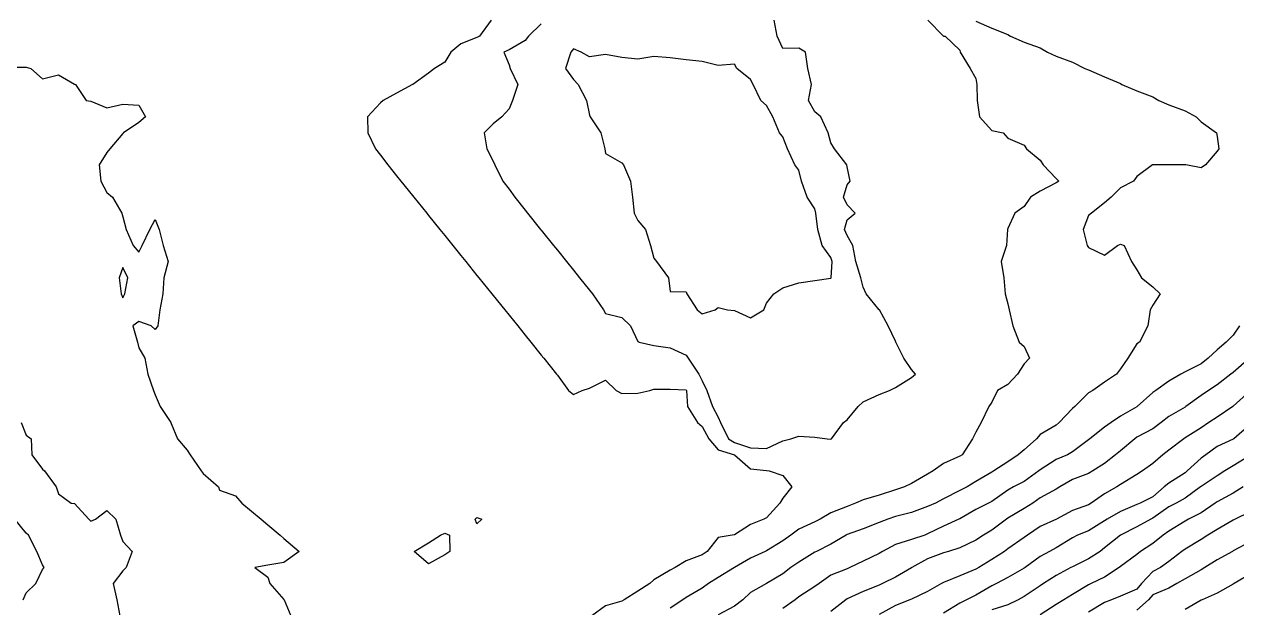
# Model space of a CAD drawing. Header units: metres. Extents: x 2681030 to 2681330, y 1246000 to 1246290.
# Drawn here: x 2681222.69 to 2681260.36, y 1246032 to 1246050.12 of the extents above; entities that cross this region are included whole.
import ezdxf

# ---------------------------------------------------------------- set-up
doc = ezdxf.new("R2010")
doc.units = ezdxf.units.M
doc.layers.add('BASIS_HOEHENLINIEN', color=8, linetype='Continuous')

msp = doc.modelspace()

# ---------------------------------------------------------------- linework, layer by layer
at = {"layer": 'BASIS_HOEHENLINIEN'}
for points in [[(2681237.196, 1246050.25, 441.5), (2681236.835, 1246049.75, 441.5), (2681236.75, 1246049.71, 441.5), (2681236.25, 1246049.511, 441.5), (2681235.937, 1246049.25, 441.5), (2681235.75, 1246048.941, 441.5), (2681235.436, 1246048.75, 441.5), (2681235.25, 1246048.6, 441.5), (2681234.761, 1246048.25, 441.5), (2681234.75, 1246048.244, 441.5), (2681234.25, 1246047.975, 441.5), (2681233.833, 1246047.75, 441.5), (2681233.75, 1246047.681, 441.5), (2681233.349, 1246047.25, 441.5), (2681233.36, 1246046.75, 441.5), (2681233.594, 1246046.25, 441.5), (2681233.75, 1246046.054, 441.5), (2681233.981, 1246045.75, 441.5), (2681234.25, 1246045.417, 441.5), (2681234.385, 1246045.25, 441.5), (2681234.75, 1246044.798, 441.5), (2681234.788, 1246044.75, 441.5), (2681235.192, 1246044.25, 441.5), (2681235.25, 1246044.178, 441.5), (2681235.595, 1246043.75, 441.5), (2681235.75, 1246043.559, 441.5), (2681235.999, 1246043.25, 441.5), (2681236.25, 1246042.939, 441.5), (2681236.403, 1246042.75, 441.5), (2681236.75, 1246042.319, 441.5), (2681236.806, 1246042.25, 441.5), (2681237.21, 1246041.75, 441.5), (2681237.25, 1246041.7, 441.5), (2681237.613, 1246041.25, 441.5), (2681237.75, 1246041.081, 441.5), (2681238.017, 1246040.75, 441.5), (2681238.25, 1246040.461, 441.5), (2681238.42, 1246040.25, 441.5), (2681238.75, 1246039.842, 441.5), (2681238.824, 1246039.75, 441.5), (2681239.227, 1246039.25, 441.5), (2681239.25, 1246039.222, 441.5), (2681239.599, 1246038.75, 441.5), (2681239.75, 1246038.622, 441.5), (2681240.025, 1246038.75, 441.5), (2681240.25, 1246038.816, 441.5), (2681240.75, 1246039.069, 441.5), (2681241.075, 1246038.75, 441.5), (2681241.25, 1246038.656, 441.5), (2681241.75, 1246038.665, 441.5), (2681242.122, 1246038.75, 441.5), (2681242.25, 1246038.783, 441.5), (2681242.75, 1246038.787, 441.5), (2681243.25, 1246038.771, 441.5), (2681243.262, 1246038.75, 441.5), (2681243.288, 1246038.25, 441.5), (2681243.602, 1246037.75, 441.5), (2681243.75, 1246037.626, 441.5), (2681243.952, 1246037.25, 441.5), (2681244.25, 1246036.905, 441.5), (2681244.75, 1246036.751, 441.5), (2681244.753, 1246036.75, 441.5), (2681245.25, 1246036.318, 441.5), (2681245.75, 1246036.257, 441.5), (2681245.832, 1246036.25, 441.5), (2681246.25, 1246036.104, 441.5), (2681246.53, 1246035.75, 441.5), (2681246.25, 1246035.406, 441.5), (2681246.165, 1246035.25, 441.5), (2681245.75, 1246034.789, 441.5), (2681245.668, 1246034.75, 441.5), (2681245.25, 1246034.582, 441.5), (2681244.75, 1246034.259, 441.5), (2681244.681, 1246034.25, 441.5), (2681244.25, 1246034.185, 441.5), (2681243.904, 1246033.75, 441.5), (2681243.75, 1246033.642, 441.5), (2681243.25, 1246033.453, 441.5), (2681242.906, 1246033.25, 441.5), (2681242.75, 1246033.166, 441.5), (2681242.25, 1246032.867, 441.5), (2681242.121, 1246032.75, 441.5), (2681241.75, 1246032.512, 441.5), (2681241.323, 1246032.25, 441.5), (2681241.25, 1246032.204, 441.5), (2681240.75, 1246032.055, 441.5), (2681240.318, 1246031.75, 441.5)], [(2681238.75, 1246050.131, 441), (2681238.354, 1246049.75, 441), (2681238.25, 1246049.618, 441), (2681237.75, 1246049.328, 441), (2681237.583, 1246049.25, 441), (2681237.75, 1246048.856, 441), (2681237.785, 1246048.75, 441), (2681238.018, 1246048.25, 441), (2681237.857, 1246047.75, 441), (2681237.75, 1246047.491, 441), (2681237.521, 1246047.25, 441), (2681237.25, 1246047.031, 441), (2681236.976, 1246046.75, 441), (2681237.061, 1246046.25, 441), (2681237.25, 1246045.869, 441), (2681237.309, 1246045.75, 441), (2681237.558, 1246045.25, 441), (2681237.75, 1246044.999, 441), (2681237.923, 1246044.75, 441), (2681238.25, 1246044.344, 441), (2681238.326, 1246044.25, 441), (2681238.73, 1246043.75, 441), (2681238.75, 1246043.725, 441), (2681239.133, 1246043.25, 441), (2681239.25, 1246043.105, 441), (2681239.537, 1246042.75, 441), (2681239.75, 1246042.486, 441), (2681239.94, 1246042.25, 441), (2681240.25, 1246041.866, 441), (2681240.339, 1246041.75, 441), (2681240.68, 1246041.25, 441), (2681240.75, 1246041.137, 441), (2681241.25, 1246041.014, 441), (2681241.526, 1246040.75, 441), (2681241.75, 1246040.271, 441), (2681241.786, 1246040.25, 441), (2681242.25, 1246040.148, 441), (2681242.75, 1246040.074, 441), (2681243.25, 1246039.841, 441), (2681243.309, 1246039.75, 441), (2681243.643, 1246039.25, 441), (2681243.75, 1246039.048, 441), (2681243.889, 1246038.75, 441), (2681244.071, 1246038.25, 441), (2681244.25, 1246037.922, 441), (2681244.321, 1246037.75, 441), (2681244.562, 1246037.25, 441), (2681244.75, 1246037.134, 441), (2681245.25, 1246036.97, 441), (2681245.75, 1246036.948, 441), (2681246.25, 1246037.183, 441), (2681246.504, 1246037.25, 441), (2681246.75, 1246037.333, 441), (2681247.25, 1246037.297, 441), (2681247.633, 1246037.25, 441), (2681247.75, 1246037.235, 441), (2681247.764, 1246037.25, 441), (2681248.136, 1246037.75, 441), (2681248.25, 1246037.832, 441), (2681248.592, 1246038.25, 441), (2681248.75, 1246038.399, 441), (2681249.25, 1246038.627, 441), (2681249.569, 1246038.75, 441), (2681249.75, 1246038.843, 441), (2681250.25, 1246039.151, 441), (2681250.378, 1246039.25, 441), (2681250.25, 1246039.399, 441), (2681250.018, 1246039.75, 441), (2681249.768, 1246040.25, 441), (2681249.75, 1246040.274, 441), (2681249.527, 1246040.75, 441), (2681249.253, 1246041.25, 441), (2681249.25, 1246041.254, 441), (2681248.842, 1246041.75, 441), (2681248.75, 1246041.96, 441), (2681248.676, 1246042.25, 441), (2681248.527, 1246042.75, 441), (2681248.431, 1246043.25, 441), (2681248.25, 1246043.558, 441), (2681248.175, 1246043.75, 441), (2681248.25, 1246044.046, 441), (2681248.504, 1246044.25, 441), (2681248.25, 1246044.515, 441), (2681248.135, 1246044.75, 441), (2681248.25, 1246045.133, 441), (2681248.347, 1246045.25, 441), (2681248.25, 1246045.695, 441), (2681248.239, 1246045.75, 441), (2681247.862, 1246046.25, 441), (2681247.75, 1246046.438, 441), (2681247.666, 1246046.75, 441), (2681247.439, 1246047.25, 441), (2681247.25, 1246047.405, 441), (2681247.051, 1246047.75, 441), (2681247.147, 1246048.25, 441), (2681247.032, 1246048.75, 441), (2681246.96, 1246049.25, 441), (2681246.75, 1246049.379, 441), (2681246.25, 1246049.363, 441), (2681246.077, 1246049.75, 441), (2681245.981, 1246050.25, 441)], [(2681250.757, 1246050.25, 441), (2681251.25, 1246049.754, 441), (2681251.294, 1246049.75, 441), (2681251.75, 1246049.311, 441), (2681251.765, 1246049.25, 441), (2681252.074, 1246048.75, 441), (2681252.25, 1246048.436, 441), (2681252.285, 1246048.25, 441), (2681252.288, 1246047.75, 441), (2681252.369, 1246047.25, 441), (2681252.75, 1246046.823, 441), (2681253.097, 1246046.75, 441), (2681253.25, 1246046.578, 441), (2681253.75, 1246046.364, 441), (2681253.825, 1246046.25, 441), (2681254.25, 1246045.904, 441), (2681254.339, 1246045.75, 441), (2681254.75, 1246045.325, 441), (2681254.825, 1246045.25, 441), (2681254.75, 1246045.199, 441), (2681254.25, 1246044.941, 441), (2681253.946, 1246044.75, 441), (2681253.75, 1246044.457, 441), (2681253.462, 1246044.25, 441), (2681253.25, 1246043.781, 441), (2681253.235, 1246043.75, 441), (2681253.199, 1246043.25, 441), (2681253.037, 1246042.75, 441), (2681253.116, 1246042.25, 441), (2681253.167, 1246041.75, 441), (2681253.25, 1246041.44, 441), (2681253.282, 1246041.25, 441), (2681253.398, 1246040.75, 441), (2681253.602, 1246040.25, 441), (2681253.75, 1246040.112, 441), (2681253.913, 1246039.75, 441), (2681253.75, 1246039.577, 441), (2681253.549, 1246039.25, 441), (2681253.25, 1246038.929, 441), (2681252.92, 1246038.75, 441), (2681252.75, 1246038.38, 441), (2681252.659, 1246038.25, 441), (2681252.415, 1246037.75, 441), (2681252.25, 1246037.45, 441), (2681252.147, 1246037.25, 441), (2681251.824, 1246036.75, 441), (2681251.75, 1246036.703, 441), (2681251.25, 1246036.483, 441), (2681250.927, 1246036.25, 441), (2681250.75, 1246036.149, 441), (2681250.25, 1246035.863, 441), (2681250.036, 1246035.75, 441), (2681249.75, 1246035.663, 441), (2681249.25, 1246035.499, 441), (2681248.75, 1246035.351, 441), (2681248.513, 1246035.25, 441), (2681248.25, 1246035.146, 441), (2681247.75, 1246034.947, 441), (2681247.416, 1246034.75, 441), (2681247.25, 1246034.667, 441), (2681246.75, 1246034.439, 441), (2681246.504, 1246034.25, 441), (2681246.25, 1246034.077, 441), (2681245.75, 1246033.768, 441), (2681245.71, 1246033.75, 441), (2681245.25, 1246033.537, 441), (2681244.753, 1246033.25, 441), (2681244.75, 1246033.247, 441), (2681244.25, 1246032.944, 441), (2681243.945, 1246032.75, 441), (2681243.75, 1246032.611, 441), (2681243.25, 1246032.313, 441), (2681243.152, 1246032.25, 441), (2681242.75, 1246031.982, 441)], [(2681252.25, 1246050.217, 440.5), (2681252.75, 1246050.001, 440.5), (2681253.25, 1246049.806, 440.5), (2681253.327, 1246049.75, 440.5), (2681253.75, 1246049.567, 440.5), (2681254.25, 1246049.388, 440.5), (2681254.481, 1246049.25, 440.5), (2681254.75, 1246049.133, 440.5), (2681255.25, 1246048.947, 440.5), (2681255.634, 1246048.75, 440.5), (2681255.75, 1246048.7, 440.5), (2681256.25, 1246048.492, 440.5), (2681256.75, 1246048.278, 440.5), (2681256.787, 1246048.25, 440.5), (2681257.25, 1246048.049, 440.5), (2681257.75, 1246047.869, 440.5), (2681257.94, 1246047.75, 440.5), (2681258.25, 1246047.616, 440.5), (2681258.75, 1246047.433, 440.5), (2681259.093, 1246047.25, 440.5), (2681259.25, 1246047.094, 440.5), (2681259.727, 1246046.75, 440.5), (2681259.75, 1246046.631, 440.5), (2681259.804, 1246046.25, 440.5), (2681259.75, 1246046.183, 440.5), (2681259.391, 1246045.75, 440.5), (2681259.25, 1246045.656, 440.5), (2681258.778, 1246045.75, 440.5), (2681258.75, 1246045.755, 440.5), (2681258.25, 1246045.754, 440.5), (2681257.75, 1246045.754, 440.5), (2681257.735, 1246045.75, 440.5), (2681257.25, 1246045.387, 440.5), (2681257.153, 1246045.25, 440.5), (2681256.75, 1246045.037, 440.5), (2681256.455, 1246044.75, 440.5), (2681256.25, 1246044.578, 440.5), (2681255.843, 1246044.25, 440.5), (2681255.75, 1246044.177, 440.5), (2681255.582, 1246043.75, 440.5), (2681255.705, 1246043.25, 440.5), (2681255.75, 1246043.185, 440.5), (2681256.25, 1246042.952, 440.5), (2681256.654, 1246043.25, 440.5), (2681256.75, 1246043.294, 440.5), (2681256.864, 1246043.25, 440.5), (2681257.089, 1246042.75, 440.5), (2681257.25, 1246042.497, 440.5), (2681257.397, 1246042.25, 440.5), (2681257.75, 1246041.968, 440.5), (2681257.981, 1246041.75, 440.5), (2681257.75, 1246041.399, 440.5), (2681257.662, 1246041.25, 440.5), (2681257.597, 1246040.75, 440.5), (2681257.338, 1246040.25, 440.5), (2681257.25, 1246040.195, 440.5), (2681256.977, 1246039.75, 440.5), (2681256.75, 1246039.42, 440.5), (2681256.616, 1246039.25, 440.5), (2681256.25, 1246039, 440.5), (2681255.881, 1246038.75, 440.5), (2681255.75, 1246038.677, 440.5), (2681255.322, 1246038.25, 440.5), (2681255.25, 1246038.184, 440.5), (2681254.844, 1246037.75, 440.5), (2681254.75, 1246037.667, 440.5), (2681254.25, 1246037.377, 440.5), (2681254.133, 1246037.25, 440.5), (2681253.75, 1246036.903, 440.5), (2681253.566, 1246036.75, 440.5), (2681253.25, 1246036.53, 440.5), (2681252.808, 1246036.25, 440.5), (2681252.75, 1246036.212, 440.5), (2681252.25, 1246035.918, 440.5), (2681251.98, 1246035.75, 440.5), (2681251.75, 1246035.638, 440.5), (2681251.25, 1246035.381, 440.5), (2681250.997, 1246035.25, 440.5), (2681250.75, 1246035.149, 440.5), (2681250.25, 1246034.958, 440.5), (2681249.75, 1246034.834, 440.5), (2681249.519, 1246034.75, 440.5), (2681249.25, 1246034.652, 440.5), (2681248.75, 1246034.454, 440.5), (2681248.25, 1246034.27, 440.5), (2681248.217, 1246034.25, 440.5), (2681247.75, 1246033.976, 440.5), (2681247.298, 1246033.75, 440.5), (2681247.25, 1246033.722, 440.5), (2681246.75, 1246033.419, 440.5), (2681246.507, 1246033.25, 440.5), (2681246.25, 1246033.053, 440.5), (2681245.75, 1246032.754, 440.5), (2681245.742, 1246032.75, 440.5), (2681245.25, 1246032.478, 440.5), (2681245.014, 1246032.25, 440.5), (2681244.75, 1246032.053, 440.5), (2681244.25, 1246031.78, 440.5)], [(2681245.25, 1246040.998, 440.5), (2681245.662, 1246041.25, 440.5), (2681245.75, 1246041.463, 440.5), (2681245.977, 1246041.75, 440.5), (2681246.25, 1246041.939, 440.5), (2681246.75, 1246042.092, 440.5), (2681247.25, 1246042.164, 440.5), (2681247.75, 1246042.236, 440.5), (2681247.753, 1246042.25, 440.5), (2681247.784, 1246042.75, 440.5), (2681247.75, 1246042.873, 440.5), (2681247.477, 1246043.25, 440.5), (2681247.341, 1246043.75, 440.5), (2681247.282, 1246044.25, 440.5), (2681247.25, 1246044.385, 440.5), (2681247.006, 1246044.75, 440.5), (2681246.836, 1246045.25, 440.5), (2681246.75, 1246045.593, 440.5), (2681246.627, 1246045.75, 440.5), (2681246.399, 1246046.25, 440.5), (2681246.25, 1246046.621, 440.5), (2681246.151, 1246046.75, 440.5), (2681245.939, 1246047.25, 440.5), (2681245.75, 1246047.596, 440.5), (2681245.571, 1246047.75, 440.5), (2681245.332, 1246048.25, 440.5), (2681245.25, 1246048.401, 440.5), (2681244.827, 1246048.75, 440.5), (2681244.75, 1246048.878, 440.5), (2681244.25, 1246048.838, 440.5), (2681243.75, 1246048.96, 440.5), (2681243.25, 1246049.02, 440.5), (2681242.75, 1246049.081, 440.5), (2681242.25, 1246049.118, 440.5), (2681241.75, 1246049.035, 440.5), (2681241.25, 1246049.086, 440.5), (2681240.75, 1246049.179, 440.5), (2681240.25, 1246049.107, 440.5), (2681239.994, 1246049.25, 440.5), (2681239.75, 1246049.354, 440.5), (2681239.667, 1246049.25, 440.5), (2681239.504, 1246048.75, 440.5), (2681239.75, 1246048.404, 440.5), (2681239.9, 1246048.25, 440.5), (2681240.151, 1246047.75, 440.5), (2681240.25, 1246047.3, 440.5), (2681240.273, 1246047.25, 440.5), (2681240.602, 1246046.75, 440.5), (2681240.729, 1246046.25, 440.5), (2681240.75, 1246046.103, 440.5), (2681241.25, 1246045.821, 440.5), (2681241.307, 1246045.75, 440.5), (2681241.518, 1246045.25, 440.5), (2681241.581, 1246044.75, 440.5), (2681241.637, 1246044.25, 440.5), (2681241.75, 1246044.028, 440.5), (2681241.984, 1246043.75, 440.5), (2681242.139, 1246043.25, 440.5), (2681242.25, 1246042.854, 440.5), (2681242.334, 1246042.75, 440.5), (2681242.703, 1246042.25, 440.5), (2681242.75, 1246041.824, 440.5), (2681243.25, 1246041.809, 440.5), (2681243.276, 1246041.75, 440.5), (2681243.592, 1246041.25, 440.5), (2681243.75, 1246041.127, 440.5), (2681244.153, 1246041.25, 440.5), (2681244.25, 1246041.319, 440.5), (2681244.532, 1246041.25, 440.5), (2681244.75, 1246041.23, 440.5), (2681245.25, 1246040.998, 440.5)], [(2681222.25, 1246048.791, 442), (2681222.75, 1246048.786, 442), (2681222.893, 1246048.75, 442), (2681223.25, 1246048.425, 442), (2681223.75, 1246048.548, 442), (2681224.25, 1246048.263, 442), (2681224.275, 1246048.25, 442), (2681224.614, 1246047.75, 442), (2681224.75, 1246047.732, 442), (2681225.25, 1246047.524, 442), (2681225.75, 1246047.641, 442), (2681226.25, 1246047.61, 442), (2681226.453, 1246047.25, 442), (2681226.25, 1246047.073, 442), (2681225.77, 1246046.75, 442), (2681225.75, 1246046.727, 442), (2681225.341, 1246046.25, 442), (2681225.25, 1246046.136, 442), (2681225.015, 1246045.75, 442), (2681225.064, 1246045.25, 442), (2681225.25, 1246044.9, 442), (2681225.423, 1246044.75, 442), (2681225.716, 1246044.25, 442), (2681225.75, 1246044.141, 442), (2681225.856, 1246043.75, 442), (2681226.07, 1246043.25, 442), (2681226.25, 1246043.047, 442), (2681226.35, 1246043.25, 442), (2681226.59, 1246043.75, 442), (2681226.75, 1246044.055, 442), (2681226.875, 1246043.75, 442), (2681227.003, 1246043.25, 442), (2681227.155, 1246042.75, 442), (2681227.021, 1246042.25, 442), (2681226.994, 1246041.75, 442), (2681226.901, 1246041.25, 442), (2681226.836, 1246040.75, 442), (2681226.75, 1246040.644, 442), (2681226.625, 1246040.75, 442), (2681226.25, 1246040.894, 442), (2681226.064, 1246040.75, 442), (2681226.202, 1246040.25, 442), (2681226.25, 1246040.076, 442), (2681226.429, 1246039.75, 442), (2681226.526, 1246039.25, 442), (2681226.698, 1246038.75, 442), (2681226.75, 1246038.615, 442), (2681226.912, 1246038.25, 442), (2681227.244, 1246037.75, 442), (2681227.25, 1246037.725, 442), (2681227.449, 1246037.25, 442), (2681227.75, 1246036.893, 442), (2681227.836, 1246036.75, 442), (2681228.185, 1246036.25, 442), (2681228.25, 1246036.169, 442), (2681228.722, 1246035.75, 442), (2681228.75, 1246035.656, 442), (2681229.25, 1246035.478, 442), (2681229.449, 1246035.25, 442), (2681229.75, 1246034.996, 442), (2681230.042, 1246034.75, 442), (2681230.25, 1246034.575, 442), (2681230.636, 1246034.25, 442), (2681230.75, 1246034.154, 442), (2681231.229, 1246033.75, 442), (2681230.75, 1246033.409, 442), (2681230.25, 1246033.325, 442), (2681229.85, 1246033.25, 442), (2681230.25, 1246032.954, 442), (2681230.316, 1246032.75, 442), (2681230.75, 1246032.256, 442), (2681230.757, 1246032.25, 442), (2681230.973, 1246031.75, 442)], [(2681225.75, 1246041.621, 442), (2681225.807, 1246041.75, 442), (2681225.904, 1246042.25, 442), (2681225.75, 1246042.566, 442), (2681225.633, 1246042.25, 442), (2681225.695, 1246041.75, 442), (2681225.75, 1246041.621, 442)], [(2681260.443, 1246040.75, 440), (2681260.25, 1246040.468, 440), (2681260.031, 1246040.25, 440), (2681259.75, 1246040.012, 440), (2681259.472, 1246039.75, 440), (2681259.25, 1246039.577, 440), (2681258.75, 1246039.329, 440), (2681258.617, 1246039.25, 440), (2681258.25, 1246039.037, 440), (2681257.844, 1246038.75, 440), (2681257.75, 1246038.686, 440), (2681257.266, 1246038.25, 440), (2681257.25, 1246038.238, 440), (2681256.75, 1246037.951, 440), (2681256.456, 1246037.75, 440), (2681256.25, 1246037.609, 440), (2681255.797, 1246037.25, 440), (2681255.75, 1246037.21, 440), (2681255.25, 1246036.837, 440), (2681255.096, 1246036.75, 440), (2681254.75, 1246036.601, 440), (2681254.25, 1246036.285, 440), (2681254.204, 1246036.25, 440), (2681253.75, 1246035.919, 440), (2681253.423, 1246035.75, 440), (2681253.25, 1246035.654, 440), (2681252.75, 1246035.302, 440), (2681252.641, 1246035.25, 440), (2681252.25, 1246035.055, 440), (2681251.75, 1246034.766, 440), (2681251.723, 1246034.75, 440), (2681251.25, 1246034.534, 440), (2681250.75, 1246034.29, 440), (2681250.664, 1246034.25, 440), (2681250.25, 1246034.124, 440), (2681249.75, 1246033.967, 440), (2681249.348, 1246033.75, 440), (2681249.25, 1246033.682, 440), (2681248.75, 1246033.45, 440), (2681248.337, 1246033.25, 440), (2681248.25, 1246033.208, 440), (2681247.75, 1246033.009, 440), (2681247.381, 1246032.75, 440), (2681247.25, 1246032.655, 440), (2681246.75, 1246032.336, 440), (2681246.636, 1246032.25, 440), (2681246.25, 1246031.975, 440)], [(2681260.749, 1246039.75, 439.5), (2681260.25, 1246039.309, 439.5), (2681260.177, 1246039.25, 439.5), (2681259.75, 1246038.924, 439.5), (2681259.48, 1246038.75, 439.5), (2681259.25, 1246038.59, 439.5), (2681258.779, 1246038.25, 439.5), (2681258.75, 1246038.23, 439.5), (2681258.25, 1246037.936, 439.5), (2681258.008, 1246037.75, 439.5), (2681257.75, 1246037.558, 439.5), (2681257.25, 1246037.298, 439.5), (2681257.193, 1246037.25, 439.5), (2681256.75, 1246036.872, 439.5), (2681256.595, 1246036.75, 439.5), (2681256.25, 1246036.479, 439.5), (2681255.886, 1246036.25, 439.5), (2681255.75, 1246036.167, 439.5), (2681255.25, 1246035.986, 439.5), (2681254.858, 1246035.75, 439.5), (2681254.75, 1246035.679, 439.5), (2681254.25, 1246035.418, 439.5), (2681254.019, 1246035.25, 439.5), (2681253.75, 1246035.083, 439.5), (2681253.25, 1246034.78, 439.5), (2681253.208, 1246034.75, 439.5), (2681252.75, 1246034.413, 439.5), (2681252.485, 1246034.25, 439.5), (2681252.25, 1246034.102, 439.5), (2681251.75, 1246033.865, 439.5), (2681251.404, 1246033.75, 439.5), (2681251.25, 1246033.702, 439.5), (2681250.75, 1246033.523, 439.5), (2681250.266, 1246033.25, 439.5), (2681250.25, 1246033.241, 439.5), (2681249.75, 1246032.947, 439.5), (2681249.353, 1246032.75, 439.5), (2681249.25, 1246032.701, 439.5), (2681248.75, 1246032.507, 439.5), (2681248.25, 1246032.273, 439.5), (2681248.21, 1246032.25, 439.5), (2681247.75, 1246031.884, 439.5)], [(2681260.75, 1246038.711, 439), (2681260.25, 1246038.26, 439), (2681260.237, 1246038.25, 439), (2681259.75, 1246037.922, 439), (2681259.492, 1246037.75, 439), (2681259.25, 1246037.586, 439), (2681258.75, 1246037.273, 439), (2681258.717, 1246037.25, 439), (2681258.25, 1246036.892, 439), (2681258.056, 1246036.75, 439), (2681257.75, 1246036.48, 439), (2681257.434, 1246036.25, 439), (2681257.25, 1246036.139, 439), (2681256.75, 1246035.823, 439), (2681256.627, 1246035.75, 439), (2681256.25, 1246035.538, 439), (2681255.834, 1246035.25, 439), (2681255.75, 1246035.199, 439), (2681255.25, 1246035.024, 439), (2681254.752, 1246034.75, 439), (2681254.75, 1246034.749, 439), (2681254.25, 1246034.52, 439), (2681253.853, 1246034.25, 439), (2681253.75, 1246034.18, 439), (2681253.25, 1246033.827, 439), (2681253.137, 1246033.75, 439), (2681252.75, 1246033.502, 439), (2681252.339, 1246033.25, 439), (2681252.25, 1246033.194, 439), (2681251.75, 1246032.987, 439), (2681251.25, 1246032.787, 439), (2681251.183, 1246032.75, 439), (2681250.75, 1246032.503, 439), (2681250.25, 1246032.267, 439), (2681250.203, 1246032.25, 439), (2681249.75, 1246032.066, 439), (2681249.25, 1246031.788, 439)], [(2681222.594, 1246037.75, 442.5), (2681222.75, 1246037.359, 442.5), (2681222.9, 1246037.25, 442.5), (2681222.919, 1246036.75, 442.5), (2681223.25, 1246036.308, 442.5), (2681223.313, 1246036.25, 442.5), (2681223.679, 1246035.75, 442.5), (2681223.75, 1246035.542, 442.5), (2681224.144, 1246035.25, 442.5), (2681224.25, 1246035.234, 442.5), (2681224.695, 1246034.75, 442.5), (2681224.75, 1246034.689, 442.5), (2681224.899, 1246034.75, 442.5), (2681225.25, 1246035.022, 442.5), (2681225.533, 1246034.75, 442.5), (2681225.675, 1246034.25, 442.5), (2681225.75, 1246034.056, 442.5), (2681226.038, 1246033.75, 442.5), (2681225.848, 1246033.25, 442.5), (2681225.75, 1246033.141, 442.5), (2681225.452, 1246032.75, 442.5), (2681225.564, 1246032.25, 442.5), (2681225.652, 1246031.75, 442.5)], [(2681260.75, 1246037.672, 438.5), (2681260.27, 1246037.25, 438.5), (2681260.25, 1246037.236, 438.5), (2681259.75, 1246037.011, 438.5), (2681259.392, 1246036.75, 438.5), (2681259.25, 1246036.643, 438.5), (2681258.819, 1246036.25, 438.5), (2681258.75, 1246036.193, 438.5), (2681258.25, 1246035.87, 438.5), (2681258.097, 1246035.75, 438.5), (2681257.75, 1246035.448, 438.5), (2681257.355, 1246035.25, 438.5), (2681257.25, 1246035.208, 438.5), (2681256.75, 1246034.992, 438.5), (2681256.332, 1246034.75, 438.5), (2681256.25, 1246034.698, 438.5), (2681255.75, 1246034.386, 438.5), (2681255.408, 1246034.25, 438.5), (2681255.25, 1246034.172, 438.5), (2681254.75, 1246033.864, 438.5), (2681254.542, 1246033.75, 438.5), (2681254.25, 1246033.596, 438.5), (2681253.78, 1246033.25, 438.5), (2681253.75, 1246033.229, 438.5), (2681253.25, 1246032.94, 438.5), (2681252.897, 1246032.75, 438.5), (2681252.75, 1246032.676, 438.5), (2681252.25, 1246032.388, 438.5), (2681251.964, 1246032.25, 438.5), (2681251.75, 1246032.137, 438.5), (2681251.25, 1246031.836, 438.5)], [(2681260.75, 1246036.722, 438), (2681260.25, 1246036.405, 438), (2681259.99, 1246036.25, 438), (2681259.75, 1246036.095, 438), (2681259.25, 1246035.764, 438), (2681259.233, 1246035.75, 438), (2681258.75, 1246035.405, 438), (2681258.477, 1246035.25, 438), (2681258.25, 1246035.129, 438), (2681257.75, 1246034.778, 438), (2681257.689, 1246034.75, 438), (2681257.25, 1246034.509, 438), (2681256.75, 1246034.254, 438), (2681256.744, 1246034.25, 438), (2681256.25, 1246033.859, 438), (2681256.118, 1246033.75, 438), (2681255.75, 1246033.521, 438), (2681255.25, 1246033.272, 438), (2681255.205, 1246033.25, 438), (2681254.75, 1246033, 438), (2681254.354, 1246032.75, 438), (2681254.25, 1246032.683, 438), (2681253.75, 1246032.354, 438), (2681253.567, 1246032.25, 438), (2681253.25, 1246032.095, 438), (2681252.75, 1246031.94, 438)], [(2681260.557, 1246035.75, 437.5), (2681260.25, 1246035.558, 437.5), (2681259.75, 1246035.288, 437.5), (2681259.691, 1246035.25, 437.5), (2681259.25, 1246034.948, 437.5), (2681258.863, 1246034.75, 437.5), (2681258.75, 1246034.685, 437.5), (2681258.25, 1246034.38, 437.5), (2681258.076, 1246034.25, 437.5), (2681257.75, 1246033.999, 437.5), (2681257.363, 1246033.75, 437.5), (2681257.25, 1246033.649, 437.5), (2681256.75, 1246033.279, 437.5), (2681256.706, 1246033.25, 437.5), (2681256.25, 1246032.949, 437.5), (2681255.837, 1246032.75, 437.5), (2681255.75, 1246032.712, 437.5), (2681255.25, 1246032.416, 437.5), (2681254.98, 1246032.25, 437.5), (2681254.75, 1246032.105, 437.5), (2681254.25, 1246031.782, 437.5)], [(2681260.75, 1246034.969, 437), (2681260.306, 1246034.75, 437), (2681260.25, 1246034.716, 437), (2681259.75, 1246034.431, 437), (2681259.454, 1246034.25, 437), (2681259.25, 1246034.123, 437), (2681258.75, 1246033.818, 437), (2681258.653, 1246033.75, 437), (2681258.25, 1246033.433, 437), (2681257.985, 1246033.25, 437), (2681257.75, 1246033.122, 437), (2681257.399, 1246032.75, 437), (2681257.25, 1246032.572, 437), (2681256.75, 1246032.36, 437), (2681256.467, 1246032.25, 437), (2681256.25, 1246032.158, 437), (2681255.75, 1246031.862, 437)], [(2681222.655, 1246032.25, 442.5), (2681222.75, 1246032.458, 442.5), (2681223.043, 1246032.75, 442.5), (2681223.25, 1246033.19, 442.5), (2681223.301, 1246033.25, 442.5), (2681223.25, 1246033.33, 442.5), (2681223.073, 1246033.75, 442.5), (2681222.816, 1246034.25, 442.5), (2681222.75, 1246034.319, 442.5), (2681222.39, 1246034.75, 442.5)], [(2681236.906, 1246034.75, 442), (2681236.75, 1246034.606, 442), (2681236.692, 1246034.75, 442), (2681236.75, 1246034.8, 442), (2681236.906, 1246034.75, 442)], [(2681235.904, 1246033.75, 442), (2681235.75, 1246033.64, 442), (2681235.25, 1246033.366, 442), (2681234.801, 1246033.75, 442), (2681235.25, 1246034.016, 442), (2681235.621, 1246034.25, 442), (2681235.75, 1246034.314, 442), (2681235.895, 1246034.25, 442), (2681235.904, 1246033.75, 442)], [(2681260.75, 1246034.036, 436.5), (2681260.25, 1246033.763, 436.5), (2681260.224, 1246033.75, 436.5), (2681259.75, 1246033.487, 436.5), (2681259.364, 1246033.25, 436.5), (2681259.25, 1246033.181, 436.5), (2681258.75, 1246032.902, 436.5), (2681258.495, 1246032.75, 436.5), (2681258.25, 1246032.605, 436.5), (2681257.75, 1246032.403, 436.5), (2681257.616, 1246032.25, 436.5), (2681257.25, 1246031.925, 436.5)], [(2681260.75, 1246033.036, 436), (2681260.277, 1246032.75, 436), (2681260.25, 1246032.736, 436), (2681259.75, 1246032.45, 436), (2681259.28, 1246032.25, 436), (2681259.25, 1246032.238, 436), (2681258.75, 1246031.945, 436)]]:
    msp.add_polyline3d(points, dxfattribs=at)

doc.saveas('drawing.dxf')
